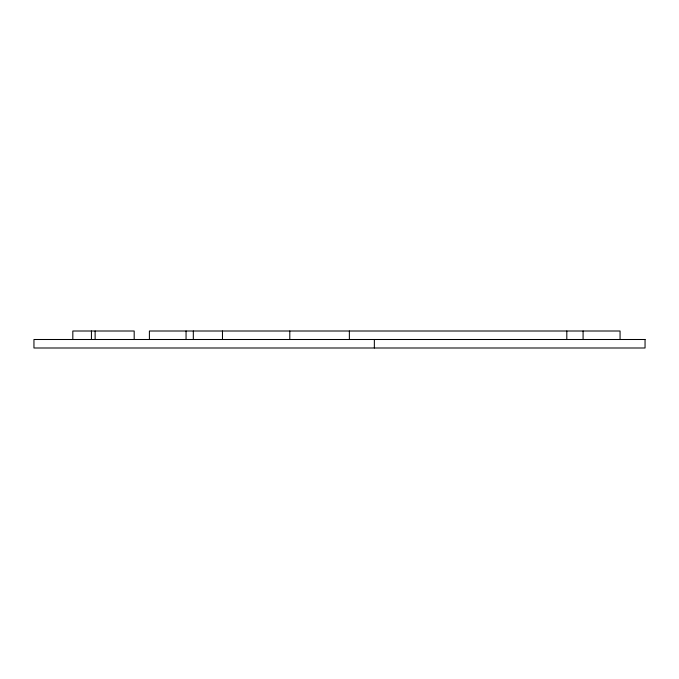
<?xml version="1.0" encoding="UTF-8"?>
<svg xmlns="http://www.w3.org/2000/svg" width="679" height="679" viewBox="0 0 679 679"><rect width="100%" height="100%" fill="white"/><g stroke="black" fill="none" stroke-linecap="round" stroke-linejoin="round"><path stroke-width="1.02" d="M620.063 339.5L620.063 331.004L149.397 331.004L149.397 339.5M583.083 331.004L583.083 339.5M566.812 331.004L566.812 339.5M374.35 339.5L374.35 347.996M349.362 331.004L349.362 339.5M289.797 331.004L289.797 339.5M222.466 331.004L222.466 339.5M193.32 331.004L193.32 339.5M186.054 331.004L186.054 339.5M134.187 339.5L134.187 331.004L72.823 331.004L72.823 339.5M95.128 331.004L95.128 339.5M91.436 331.004L91.436 339.5M645.05 339.5L33.95 339.5L33.95 347.996L645.05 347.996L645.05 339.5"/></g></svg>
